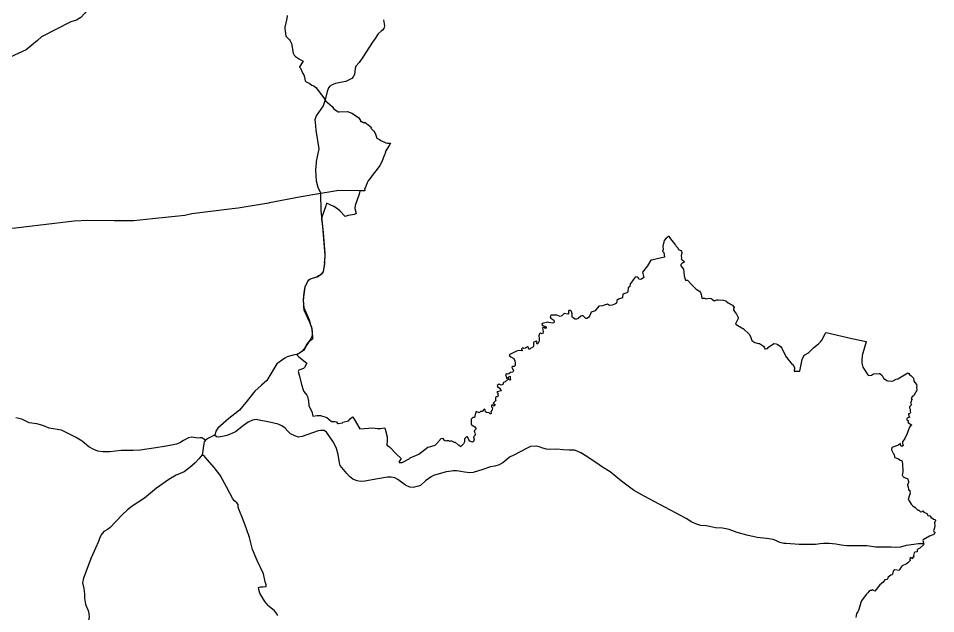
# Model space of a CAD drawing. Extents: x 0 to 452, y 0 to 685.
# Drawn here: x 266.8 to 351.1, y 365.3 to 420 of the extents above; entities that cross this region are included whole.
import ezdxf

# ---------------------------------------------------------------- set-up
doc = ezdxf.new("R2010")
doc.units = 0
doc.layers.get('0').update_dxf_attribs({"linetype": 'CONTINUOUS'})

msp = doc.modelspace()

# ---------------------------------------------------------------- linework, layer by layer
at = {"color": 2}
for points in [[(293.062422, 434.607891), (292.308359, 434.244088), (290.023021, 433.179141), (287.721146, 432.175929), (283.675226, 430.481493), (281.747075, 429.667899), (280.558655, 429.100148), (279.966649, 428.720912), (278.52467, 427.482882), (277.501615, 426.577787), (276.367213, 425.390469), (275.74434, 424.099523), (274.477648, 422.593602), (274.378429, 422.442569), (272.905582, 420.508906), (272.547292, 420.123056), (272.152622, 419.865087), (271.628967, 419.721771), (268.924705, 418.344835), (268.547674, 418.007491), (267.505877, 417.139878), (266.047361, 416.467396)], [(300.358307, 419.912491), (300.454219, 419.355764), (300.390278, 419.097795), (300.27783, 418.951172), (300.152153, 418.854158), (299.861111, 418.636979), (299.522665, 418.097891), (299.412422, 417.932526), (299.086102, 417.439739), (298.45441, 416.490547), (298.111554, 415.987838), (297.817205, 415.661519), (297.770903, 415.424496), (297.70145, 414.89092), (297.584592, 414.668229), (297.439071, 414.512787), (297.090703, 414.319861), (296.886754, 414.222847), (296.567049, 414.164418), (295.956302, 414.067405), (295.656441, 413.941727), (295.423828, 413.796207), (295.308073, 413.640764), (295.181293, 413.312239), (294.997187, 412.565894), (294.821901, 411.983811), (294.164852, 411.074306), (294.060122, 410.701684), (294.075556, 410.506554), (294.154931, 409.76572), (294.426129, 408.030495), (294.183594, 406.887274), (294.172569, 406.747266), (294.125165, 406.122187), (294.164852, 405.094722), (294.339037, 404.513741), (294.604722, 403.949297)], [(293.851762, 390.569097), (293.819792, 391.272448), (293.774592, 391.580026), (293.693012, 391.807127), (293.550799, 392.285582), (293.059115, 393.402344), (293.003993, 394.149792), (293.061319, 394.834401), (293.161641, 395.337109), (293.397561, 395.846432), (293.498984, 395.984236), (293.71947, 396.099991), (294.272891, 396.263151), (294.686302, 396.555295), (294.832925, 396.747118), (294.885842, 396.953273), (294.954193, 397.539766), (294.991675, 398.38533), (294.838437, 400.354271), (294.638898, 402.325417), (294.604722, 403.949297)], [(293.851762, 390.569097), (293.485755, 390.274748), (293.311571, 390.018984), (293.169358, 389.732352), (292.998481, 389.493125), (292.652318, 389.25941), (292.366788, 389.121606), (292.072439, 389.05546), (291.519019, 388.924271), (291.293021, 388.782057), (290.561007, 388.258403), (289.650399, 386.724922), (289.149896, 386.297179), (288.521511, 385.75809), (287.696893, 384.709679), (287.415773, 384.335955), (287.13355, 383.996406), (286.703602, 383.675599), (286.152387, 383.241241), (285.11941, 382.338351), (284.950738, 382.057231), (284.886797, 381.784931), (284.817344, 381.692326)], [(283.655382, 381.451996), (283.519783, 381.456406), (283.33237, 381.426641), (282.728238, 381.509323), (282.444913, 381.451996), (281.984097, 381.210564), (281.652266, 381.001102), (281.342483, 380.880937), (280.730634, 380.75526), (280.192648, 380.662656), (279.428663, 380.548003), (278.001016, 380.331927), (277.366016, 380.28342), (277.01875, 380.293342), (276.723299, 380.302162), (276.234922, 380.285625), (275.211866, 380.162153), (274.568047, 380.162153), (274.095104, 380.24704), (273.723585, 380.394766), (273.273793, 380.642812), (272.65092, 381.141111), (272.048993, 381.533576), (271.451476, 381.833437), (270.760252, 382.150937), (269.629158, 382.362604), (269.047075, 382.607344), (268.499167, 382.758377), (267.789201, 382.82783), (267.10349, 383.169583), (266.566606, 383.294158)], [(307.272752, 378.387239), (307.069905, 378.418107), (306.760122, 378.418107), (306.600269, 378.399366), (306.108585, 378.340937), (304.953238, 377.999184), (304.737162, 377.875712), (304.233351, 377.495373), (303.768125, 377.084167), (303.581814, 376.99928), (303.078004, 376.891241), (302.76822, 376.929826), (302.372448, 377.10842), (301.682326, 377.612231), (301.387977, 377.766571), (301.070477, 377.82941), (300.721007, 377.82941), (299.845677, 377.697118), (298.636311, 377.464505), (298.263689, 377.433637), (297.946189, 377.487656), (297.551519, 377.650816), (297.248351, 377.891146), (297.003611, 378.185495), (296.388455, 378.921918), (296.303568, 379.169965), (296.18671, 379.914106), (296.031268, 380.471936), (295.915512, 380.766285), (295.729201, 381.092604), (295.287127, 381.766189), (295.117352, 381.975651), (294.915608, 382.122274), (294.590391, 382.123377), (294.357778, 382.100226), (292.877213, 381.573264), (292.559713, 381.518142), (292.208038, 381.629488), (291.82329, 381.836745), (291.574141, 382.072665), (291.31066, 382.350477), (291.024028, 382.565451), (290.683377, 382.719792), (289.8775, 382.906102), (288.791606, 383.115564), (288.678056, 383.134306), (288.310946, 383.084696), (287.923993, 382.913819), (287.497352, 382.588602), (286.745495, 382.014236), (286.195382, 381.766189), (285.950643, 381.687917), (285.707005, 381.611849), (285.180043, 381.533576), (285.016884, 381.55783), (284.817344, 381.692326)], [(283.998238, 381.244739), (283.8902, 381.08158), (283.839488, 380.905191), (283.701684, 379.88434), (283.396311, 379.538177), (283.044636, 379.143507), (282.562873, 378.726788), (282.042526, 378.327708), (281.306102, 378.031155), (280.622595, 377.613333), (279.494809, 376.825095), (278.407812, 375.913385), (277.273412, 375.169245), (276.820312, 374.831901), (276.327526, 374.360061), (275.197535, 373.188177), (274.993585, 373.038246), (274.662856, 372.829887)], [(284.817344, 381.692326), (284.287075, 381.412309), (283.998238, 381.244739), (283.853819, 381.332934), (283.655382, 381.451996)], [(338.571858, 371.651389), (337.362491, 371.736276), (337.15303, 371.728559), (336.919314, 371.799114), (336.796944, 371.836597), (336.408889, 372.022908), (336.168559, 372.100078), (335.55671, 372.201502), (334.703429, 372.301823), (333.750929, 372.495851), (332.859062, 372.759332), (332.130356, 373.038246), (331.518507, 373.162821), (330.882405, 373.193689), (330.309141, 373.301727), (330.029123, 373.364566), (329.534132, 373.395434), (329.223247, 373.480321), (328.711719, 373.712934), (328.169323, 374.030434), (324.308611, 376.085364), (323.325243, 376.643194), (322.231632, 377.456788), (321.18763, 378.316684), (320.47987, 378.774193), (320.170087, 378.983655), (319.053325, 379.735512), (318.495495, 380.084982), (318.170278, 380.231606), (317.906797, 380.325312), (317.41842, 380.325312), (316.883741, 380.356181), (316.301658, 380.402482), (315.611537, 380.379332), (315.332622, 380.4102), (315.015122, 380.495087), (314.67447, 380.642812), (314.434141, 380.689114), (313.868594, 380.64612), (313.503689, 380.48737), (312.386927, 379.906389), (311.945955, 379.673776), (311.682474, 379.479748), (311.317569, 379.169965), (311.1952, 379.09059), (310.992352, 378.983655), (310.588863, 378.860182), (310.209627, 378.789627), (309.48092, 378.549297), (308.589054, 378.262665), (308.286988, 378.239514), (307.806328, 378.285816), (307.460165, 378.350859)], [(284.60678, 378.957196), (283.943116, 379.716771), (283.928785, 379.733307), (283.701684, 379.88434)], [(290.648099, 365.099644), (290.486042, 365.36092), (290.351545, 365.534002), (289.860963, 365.946311), (289.772769, 366.020174), (289.439835, 366.408229), (289.00658, 367.165599), (288.89303, 367.496328), (288.868776, 367.684844), (289.071623, 367.741068), (289.284393, 367.762014), (289.572127, 367.78296), (289.580946, 367.943915), (289.496059, 368.219523), (289.336207, 368.937205), (288.749713, 370.167517), (288.324175, 371.19829), (288.036441, 372.284184), (287.77296, 373.090061), (287.470894, 373.911371), (287.059687, 374.903559), (287.016693, 375.090972), (286.992439, 375.314766), (286.866762, 375.469106), (286.6573, 375.6477), (286.509575, 375.83401), (285.967179, 376.887934), (285.347613, 378.02013), (284.796398, 378.717969), (284.60678, 378.957196)], [(307.460165, 378.350859), (307.272752, 378.387239)], [(274.662856, 372.829887), (274.417014, 372.523412), (274.256059, 372.197092), (274.170069, 371.924792), (273.877925, 371.296406), (273.505304, 370.40895)], [(342.431467, 371.580833), (341.944193, 371.67454), (341.331241, 371.728559), (340.788845, 371.736276), (340.491189, 371.692179), (340.052422, 371.643672), (339.479158, 371.643672), (338.571858, 371.651389)], [(350.020599, 371.713125), (349.509071, 371.697691), (349.114401, 371.635955), (348.408845, 371.542248), (347.865347, 371.411059), (347.401224, 371.380191), (347.020886, 371.387908), (345.609774, 371.411059), (344.77303, 371.526814), (344.067474, 371.526814), (343.292465, 371.519097), (342.944097, 371.519097), (342.431467, 371.580833)], [(273.505304, 370.40895), (272.785417, 368.559071), (272.703837, 368.10928), (272.817387, 367.593342), (272.870304, 367.099453), (272.864792, 366.697066), (272.957396, 366.156875), (273.239618, 365.492109), (273.313481, 364.984991), (273.259462, 364.656467), (272.944167, 364.032491), (272.803056, 363.666484), (272.799748, 363.426155)]]:
    msp.add_lwpolyline(points, dxfattribs=at)
at = {"color": 7}
for points in [[(291.499175, 420.300547), (291.467205, 420.019427), (291.304045, 419.224575), (291.296328, 419.071337), (291.364679, 418.662335), (291.377908, 418.405469), (291.710842, 418.084662), (291.796832, 417.963394), (291.898255, 417.729679), (292.064722, 416.854349), (292.152917, 416.652604), (292.264262, 416.536849), (292.644601, 416.294314), (292.97533, 416.122335), (292.650113, 415.596476), (292.636884, 415.541354), (292.720668, 415.454262), (292.947769, 414.964783), (293.042578, 414.844618), (293.110929, 414.65059), (293.16605, 414.283481), (293.245425, 414.196389), (293.522136, 414.087248), (293.770182, 413.900937), (293.958698, 413.850226), (294.141701, 413.688168), (294.888047, 412.732361), (295.068845, 412.417066), (295.219879, 412.317847), (295.629983, 411.931996), (295.771094, 411.750095), (295.884644, 411.650877), (296.205451, 411.456849), (296.289236, 411.438107), (297.046606, 411.462361), (297.458915, 411.337787), (298.05092, 410.923273), (298.24605, 410.656484), (298.253768, 410.571597), (298.359601, 410.567187), (298.541502, 410.443715), (298.64513, 410.488915), (299.266901, 410.012665), (299.194141, 409.934392), (299.460929, 409.664297), (299.55684, 409.53862), (299.618576, 409.401918), (299.743151, 409.014965), (300.007734, 408.905825), (300.12349, 408.82204), (300.572179, 408.600451), (300.721007, 408.576198), (301.013151, 408.567378), (300.87204, 408.357917), (300.528082, 407.752682), (300.535799, 407.687639), (300.406814, 407.420851), (300.205069, 406.853099), (300.030886, 406.508038), (299.782838, 406.160773), (299.422344, 405.7198), (299.115868, 405.29316), (299.070668, 405.266701), (298.957118, 405.113463), (298.850182, 404.924948), (298.673793, 404.434366), (298.624184, 404.40901), (298.64954, 404.190729)], [(298.64954, 404.190729), (298.178802, 404.167578), (298.123681, 403.877639), (297.767595, 402.832535), (297.725703, 402.563542), (297.845868, 402.087292), (297.665069, 401.989175), (297.116059, 401.92303), (296.849271, 401.830425), (296.810686, 401.839245), (296.377431, 402.318802), (296.143715, 402.523854), (295.793143, 402.736623), (295.134991, 403.02987), (295.067743, 402.788437), (294.692917, 401.758767), (294.665356, 401.573559), (294.755755, 400.909896), (294.950886, 398.620148), (294.964115, 398.259653), (294.946476, 397.755842), (294.91671, 397.593785), (294.924427, 397.47803), (294.817491, 396.715148), (294.727092, 396.597187), (294.686302, 396.555295), (294.59921, 396.483637), (294.397465, 396.345833), (294.272891, 396.263151), (294.199028, 396.242205), (293.710651, 396.08125), (293.497882, 395.962187), (293.383229, 395.829896), (293.20684, 395.538854), (293.142899, 395.359158), (293.061319, 394.834401), (293.035963, 394.673446), (292.97974, 394.092465), (292.999583, 393.669132), (292.987457, 393.610703), (293.002891, 393.607396), (292.997379, 393.505972), (293.044783, 393.231467), (293.57395, 392.113602), (293.736007, 391.647274), (293.77349, 391.47309), (293.80987, 390.921875), (293.774592, 390.793993), (293.60592, 390.48421), (293.28842, 390.04875), (293.137387, 389.740069), (293.050295, 389.605573), (292.86178, 389.396111), (292.652318, 389.25941), (292.427422, 389.114991), (292.42191, 389.074201), (292.569636, 388.916554), (293.303854, 388.315729), (293.086675, 387.936493), (293.0073, 387.849401), (292.586172, 387.674114), (292.538768, 387.62671), (292.523333, 387.561667), (292.654523, 387.120694), (292.808863, 386.377656), (292.965408, 385.862821), (293.035963, 385.7173), (293.321493, 385.370035), (293.375512, 385.247665), (293.481345, 384.817717), (293.486858, 384.440686), (293.516623, 384.343672), (293.765773, 383.894982), (293.876016, 383.451806), (294.254149, 383.506927), (294.579366, 383.498107), (295.139401, 383.331641), (295.593602, 382.963429), (295.900078, 382.951302), (296.038984, 382.925946), (296.131588, 382.78263), (296.19112, 382.770503), (296.594609, 382.843264), (296.624375, 382.897283), (297.140312, 383.019653), (297.300165, 383.207066), (297.508524, 383.390069), (297.659557, 383.178403), (298.188724, 382.278819), (299.373837, 382.382448), (299.813707, 382.324019), (300.080495, 382.317405), (300.278932, 382.333941), (300.476268, 382.38796), (300.696754, 381.547908), (300.705573, 381.166467), (300.666988, 380.824713), (300.675807, 380.779514), (300.898498, 380.628481), (301.529088, 379.986866), (301.991007, 379.549201), (301.785955, 379.295642), (301.802491, 379.203038), (302.067075, 379.197526), (302.73184, 379.533767), (302.820035, 379.617552), (303.604965, 379.948281), (304.4373, 380.598715), (304.480295, 380.592101), (305.020486, 380.749748), (305.106476, 380.791641), (305.388698, 381.055121), (305.406337, 381.114653), (305.656588, 381.402387), (305.789983, 381.428845), (305.907943, 381.266788), (305.991727, 381.222691), (306.157092, 381.184106), (306.215521, 381.228203), (306.320252, 381.213871), (306.46467, 381.147726), (306.547352, 381.189618), (306.616806, 381.171979), (306.839497, 381.058429), (306.934306, 381.0452), (307.22204, 380.801562), (307.30362, 380.780616), (307.471189, 380.664861)], [(326.62592, 400.000391), (326.332674, 399.810773), (326.152977, 399.600208), (326.032812, 399.103012), (326.051554, 398.786614), (326.010764, 398.644401), (326.129826, 398.49888), (326.202587, 398.087674), (325.395608, 397.887031), (325.143151, 397.825295), (324.943611, 397.803246), (324.623906, 397.26967), (324.174115, 396.688689), (324.277743, 396.216849), (324.068281, 396.059201), (323.945912, 396.017309), (323.830156, 396.056996), (323.765113, 396.193698), (323.657075, 396.263151), (323.503837, 396.232283), (323.309809, 395.987543), (323.079401, 395.690989), (323.027587, 395.610512), (323.013255, 395.371285), (322.854505, 395.25112), (322.807101, 394.875191), (322.711189, 394.805738), (322.361719, 394.664627), (322.338568, 394.40776), (322.269115, 394.316259), (322.023273, 394.258932), (321.808299, 394.080338), (321.766406, 393.857648), (321.669393, 393.778273), (321.366224, 393.658107), (321.168889, 393.627239), (321.041007, 393.694488), (320.950608, 393.748507), (320.657361, 393.657005), (320.501918, 393.61401), (320.145833, 393.564401), (319.890069, 393.244696), (319.801875, 393.139965), (319.451302, 393.010981), (319.396181, 392.876484), (319.28263, 392.651588), (319.190026, 392.541345), (319.053325, 392.433307), (318.943082, 392.439922), (318.706059, 392.686866), (318.593611, 392.681354), (318.491085, 392.637257), (318.267292, 392.424488), (318.106337, 392.383698), (317.961918, 392.385903), (317.738125, 392.529219), (317.701745, 392.622925), (317.700643, 392.878689), (317.648828, 393.070512), (317.554019, 393.166424), (317.406293, 393.174141), (317.37322, 393.095868), (317.367708, 392.878689), (317.29605, 392.843412), (316.955399, 392.894123), (316.834132, 392.786085), (316.74704, 392.671432), (316.597109, 392.632847), (316.296146, 392.728759), (315.801155, 392.728759), (315.722882, 392.681354), (315.692014, 392.570009), (315.75375, 392.457561), (316.03046, 392.282274), (316.061328, 392.19408), (316.024948, 392.03533), (315.890451, 392.018793), (315.559722, 392.072812), (315.466016, 392.087144), (314.952283, 391.978003), (314.910391, 391.887604), (314.974332, 391.783976), (315.27309, 391.684757), (315.312778, 391.597665), (315.251042, 391.527109), (315.08678, 391.605382), (314.987561, 391.567899), (315.021736, 391.216224), (315.002995, 391.057474), (314.945668, 391.017787), (314.775894, 391.089444), (314.707543, 391.039835), (314.652422, 390.851319), (314.671163, 390.594453), (314.673368, 390.350816), (314.585174, 390.154583), (314.477136, 390.077413), (314.440755, 390.158993), (314.48375, 390.273646), (314.430833, 390.348611), (314.188299, 390.258212), (314.150816, 390.192066), (314.154123, 389.855825), (314.056007, 389.764323), (313.892847, 389.69487), (313.823394, 389.614392), (313.732995, 389.623212), (313.673463, 389.778655), (313.583064, 389.829366), (313.421007, 389.702587), (313.256745, 389.688255), (313.143194, 389.733455), (313.040668, 389.648568), (313.077049, 389.560373), (313.129965, 389.492023), (313.067127, 389.45454), (312.836719, 389.488715), (312.591979, 389.420364), (311.981233, 389.113889), (311.917292, 389.017977), (312.0573, 388.919861), (312.337318, 388.752292), (312.425512, 388.541727), (312.448663, 388.337778), (312.448663, 388.09855), (312.369288, 388.020278), (312.22046, 388.033507), (312.153212, 387.968463), (312.296528, 387.606866), (312.260148, 387.488906), (312.036354, 387.458038), (311.869887, 387.336771), (311.778386, 387.312517), (311.619636, 387.352205), (311.571129, 387.257396), (311.58987, 387.171406), (311.637274, 387.10526), (311.653811, 386.958637), (311.779488, 386.931076), (311.857761, 387.015963), (311.912882, 387.125104), (312.016511, 387.089826), (312.012101, 386.917847), (312.036354, 386.795477), (311.974618, 386.766814), (311.874297, 386.859418), (311.674757, 386.742561), (311.534748, 386.602552), (311.39474, 386.534201), (311.34072, 386.369939), (311.184175, 386.310408), (311.004479, 386.406319), (310.810451, 386.286155), (310.845729, 386.171502), (311.006684, 386.0348), (311.156615, 385.870538), (311.167639, 385.785651), (310.91849, 385.732734), (310.806042, 385.689739), (310.790608, 385.636823), (310.887622, 385.561857), (310.86888, 385.452717), (310.888724, 385.342474), (310.844627, 385.214592), (310.713437, 385.231128), (310.640677, 385.160573), (310.640677, 384.984184), (310.700208, 384.892682), (310.449957, 384.649045), (310.552483, 384.56967), (310.634062, 384.500217), (310.605399, 384.426354), (310.516102, 384.366823), (310.374991, 384.498012), (310.295616, 384.438481), (310.284592, 384.29737), (310.384913, 384.225712), (310.302231, 383.98428), (310.226163, 383.848681), (310.2427, 383.721901), (310.230573, 383.639219), (310.174349, 383.654653), (310.082847, 383.760486), (309.837005, 383.778125), (309.736684, 383.851988), (309.717943, 384.041606), (309.605495, 384.103342), (309.416979, 383.875139), (309.280278, 383.882856), (309.166727, 383.758281), (308.888915, 383.885061), (308.772057, 383.611658), (308.712526, 383.338255), (308.560391, 383.341562), (308.428099, 383.162969), (308.411563, 382.697743), (308.767648, 382.455208), (308.869071, 382.271102), (308.702604, 382.086996), (308.709219, 382.002109), (308.796311, 381.778316), (308.772057, 381.700043), (308.629844, 381.547908), (308.69599, 381.32191), (308.645278, 381.12678), (308.535035, 381.073863), (308.302422, 381.152135), (308.199896, 381.274505), (308.069809, 381.554523), (307.97941, 381.550113), (307.810738, 381.35829), (307.807431, 381.083785), (307.722543, 380.906293), (307.471189, 380.664861)], [(326.62592, 400.000391), (326.655686, 399.892352), (327.208004, 399.176875), (327.219028, 399.115139), (327.403134, 398.937648), (327.482509, 398.797639), (327.682049, 398.691806), (327.757014, 398.58487), (327.791189, 398.496675), (327.792292, 398.434939), (327.708507, 398.219965), (327.736068, 397.997274), (327.727248, 397.938845), (327.771345, 397.861675), (327.991832, 397.669852), (327.999549, 397.633472), (327.97309, 397.592682), (327.906944, 397.549687), (327.849618, 397.55079), (327.702995, 397.414088), (327.674332, 397.335816), (327.686458, 397.281797), (327.94112, 396.963194), (327.989627, 396.35355), (328.076719, 396.064713), (328.130738, 395.961085), (328.167118, 395.948958), (328.268542, 395.968802), (328.304922, 395.952266), (328.702899, 395.51901), (329.094262, 395.141979), (329.389713, 394.958976), (329.503264, 394.820069), (329.567205, 394.649193), (329.628941, 394.301927), (329.857144, 394.299722), (329.992743, 394.258932), (330.298116, 394.296415), (330.480018, 394.271059), (330.580338, 394.226962), (330.764444, 394.069314), (331.000365, 394.151996), (331.123837, 394.166328), (331.616623, 394.13546), (331.833802, 394.051675), (332.050981, 393.875287), (332.224063, 393.789297), (332.323281, 393.712127), (332.444549, 393.669132), (332.577943, 393.434314), (332.516207, 393.283281), (332.518412, 393.246901), (332.624245, 393.068307), (332.809453, 392.821363), (332.904262, 392.662613), (332.954974, 392.528116), (332.968203, 392.43441), (332.745512, 392.011076), (332.726771, 391.907448), (332.768663, 391.868863), (333.286806, 391.589948), (333.361771, 391.508368), (333.416893, 391.503958), (333.990156, 390.959357), (334.111424, 390.678238), (334.199618, 390.412552), (334.496172, 390.222934), (334.841233, 390.140252), (334.905174, 390.150174), (335.187396, 389.96717), (335.273386, 389.88559), (335.363785, 389.748889), (335.399062, 389.656285), (335.460799, 389.638646), (335.586476, 389.673924), (335.655929, 389.672821), (335.787118, 389.834878), (336.193915, 390.115998), (336.245729, 390.127023), (336.449679, 390.108281), (336.606224, 390.055364), (336.834427, 389.873463), (336.983255, 389.702587), (337.37572, 388.869149), (337.42533, 388.838281), (337.523446, 388.683941), (337.828819, 388.331163), (337.998594, 388.17572), (338.083481, 388.054453), (338.135295, 387.910035), (338.1375, 387.779948), (338.095608, 387.674114), (338.10112, 387.605764), (338.138602, 387.59033), (338.565243, 387.575998), (338.614852, 387.589227), (338.840851, 388.676224), (339.028264, 389.049948), (339.476953, 389.309019), (339.497899, 389.331068), (339.88816, 389.740069), (340.206762, 389.998038), (340.376537, 390.134739), (340.544106, 390.305616), (340.638915, 390.437908), (340.952005, 391.022196), (341.015946, 391.141259), (341.041302, 391.158898), (343.396094, 390.610989), (344.722318, 390.32546), (344.728932, 390.302309), (344.412535, 389.257205), (344.36954, 389.022387), (344.36513, 388.828359), (344.327648, 388.761111), (344.334262, 388.317934), (344.418047, 387.970668), (344.876658, 387.243064), (344.928472, 387.203377), (345.205182, 387.225425), (345.387083, 387.352205), (345.925069, 387.385278), (345.971372, 387.368741), (346.180833, 387.204479), (346.320842, 386.94651), (346.62842, 386.744766), (346.719922, 386.705078), (347.055061, 386.672005), (347.192865, 386.713898), (347.482804, 386.855009), (347.640451, 386.886979), (348.560981, 387.441502), (348.657995, 387.364332), (348.716424, 387.280547), (348.836588, 387.205582), (348.96888, 387.038012), (349.066997, 386.952023), (349.112196, 386.657674), (349.351424, 386.362222), (349.375677, 386.181424), (349.339297, 386.105356), (349.36796, 385.866128), (349.354731, 385.793368), (349.300712, 385.689739), (349.242283, 385.630208), (349.21803, 385.554141), (349.156293, 385.480278), (349.129835, 385.382162), (349.044948, 385.28184), (348.967778, 385.28184), (348.865252, 385.061354), (348.883993, 385.035998), (348.954549, 385.031588), (348.898325, 384.948906), (348.860842, 384.81), (348.791389, 384.661172), (348.813437, 384.581797), (348.879583, 384.504627), (348.871866, 384.452812), (348.715321, 384.295165), (348.707604, 384.216892), (348.758316, 384.096727), (348.761623, 383.920338), (348.794696, 383.791354), (348.768238, 383.73954), (348.69658, 383.677804), (348.629332, 383.671189), (348.608386, 383.601736), (348.638151, 383.444088), (348.725243, 383.369123), (348.487118, 383.276519), (348.446328, 383.237934), (348.471684, 383.101232), (348.49704, 383.074774), (348.601771, 383.061545), (348.557674, 382.955712), (348.591849, 382.884054), (348.910451, 382.636007), (348.76934, 382.525764), (348.674531, 382.372526), (348.49704, 381.852179), (348.26553, 381.393568), (348.077014, 381.078273), (348.064887, 380.928342), (348.120009, 380.758568), (348.082526, 380.708958), (347.989922, 380.657144), (347.920469, 380.719982), (347.865347, 380.937162), (347.685651, 380.785026), (347.087031, 380.577769), (347.044037, 380.357283), (347.236962, 379.971432), (347.2998, 379.92072), (347.325156, 379.695825), (347.367049, 379.657239), (347.705495, 379.533767), (347.86204, 379.411398), (347.98441, 379.375017), (348.019687, 379.320998), (348.036224, 379.174375), (348.060477, 379.122561), (348.090243, 378.322196), (348.035122, 378.033359), (348.048351, 377.987057), (348.127726, 377.879019), (348.235764, 377.801849), (348.481606, 377.716962), (348.547752, 377.643099), (348.608386, 377.454583), (348.613898, 377.358672), (348.594054, 377.268273), (348.530113, 377.164644), (348.517986, 377.097396), (348.532318, 377.038967), (348.588542, 376.991562), (348.626024, 376.666345), (348.644766, 376.637682), (348.735165, 376.631068), (348.724141, 376.505391), (348.767136, 376.371996), (348.689965, 376.084262), (348.585234, 375.789913), (348.684453, 375.674158), (348.874071, 375.347838), (349.019592, 375.187986), (349.227951, 375.04908), (349.364653, 374.901354), (349.472691, 374.816467), (349.566398, 374.802135), (349.675538, 374.677561), (349.733967, 374.659922), (349.869566, 374.673151), (349.929097, 374.735989), (350.031623, 374.60921), (350.249905, 374.541962), (350.292899, 374.512196), (350.427396, 374.277378), (350.495747, 374.318168), (350.559687, 374.271866), (350.609297, 374.270764), (350.64237, 374.243203), (350.668828, 374.107604), (350.730564, 374.127448), (350.922387, 373.973107), (351.07342, 373.932318), (351.1098, 373.867274), (351.00066, 373.631354), (351.02822, 373.389922), (351.016094, 373.18928), (350.904748, 372.888316), (350.927899, 372.832092), (351.029323, 372.772561), (351.033733, 372.721849), (350.95987, 372.611606), (350.784583, 372.510182), (350.534332, 372.4275), (349.969887, 372.068107), (349.932405, 372.012986), (350.009575, 371.667925), (349.999653, 371.623828), (349.655694, 371.297509), (349.470486, 371.209314), (349.420877, 371.163012), (349.412057, 370.975599), (349.198186, 370.927092), (349.149679, 370.882995), (349.066997, 370.64928), (349.112196, 370.475095), (349.029514, 370.471788), (348.994236, 370.444227), (348.966675, 370.339496), (348.803516, 370.435408), (348.757213, 370.418871), (348.724141, 370.274453), (348.771545, 370.228151), (348.764931, 370.184054), (348.566493, 369.970182), (348.441918, 369.874271), (348.040634, 369.680243), (347.972283, 369.61079), (347.817943, 369.364948), (347.798099, 369.301007), (347.756207, 369.263524), (347.352717, 369.304314), (347.264523, 369.259114), (347.214913, 369.183047), (347.135538, 368.911849), (347.083724, 368.861137), (346.984505, 368.832474), (346.857726, 368.747587), (346.747483, 368.631832), (346.682439, 368.496232), (346.624011, 368.42678), (346.447622, 368.390399), (346.253594, 368.155582), (345.974679, 367.936198), (345.518273, 367.366241), (345.309913, 367.466562), (345.209592, 367.415851), (345.135729, 367.411441), (344.965955, 367.319939), (344.872248, 367.196467), (344.721215, 367.053151), (344.29237, 366.456736), (344.222917, 366.307908), (344.055347, 365.665191), (343.955026, 365.454627), (343.844783, 365.292569), (343.781944, 364.92546)]]:
    msp.add_lwpolyline(points, dxfattribs=at)
at = {"color": 3}
for points in [[(298.446693, 404.191832), (296.262778, 404.210573), (294.604722, 403.949297), (292.785712, 403.625182), (289.892934, 403.065148), (289.776076, 403.046406), (287.010078, 402.592205), (286.451146, 402.520547), (282.734852, 402.048707), (282.09875, 401.919722), (280.018463, 401.687109), (279.140929, 401.588993), (277.379245, 401.424731), (276.381545, 401.426936), (275.598819, 401.429141), (273.17678, 401.435755)], [(273.17678, 401.435755), (271.913394, 401.380634), (270.121944, 401.166762), (266.53684, 400.740121), (265.784983, 400.672873)]]:
    msp.add_lwpolyline(points, dxfattribs=at)

doc.saveas('drawing.dxf')
